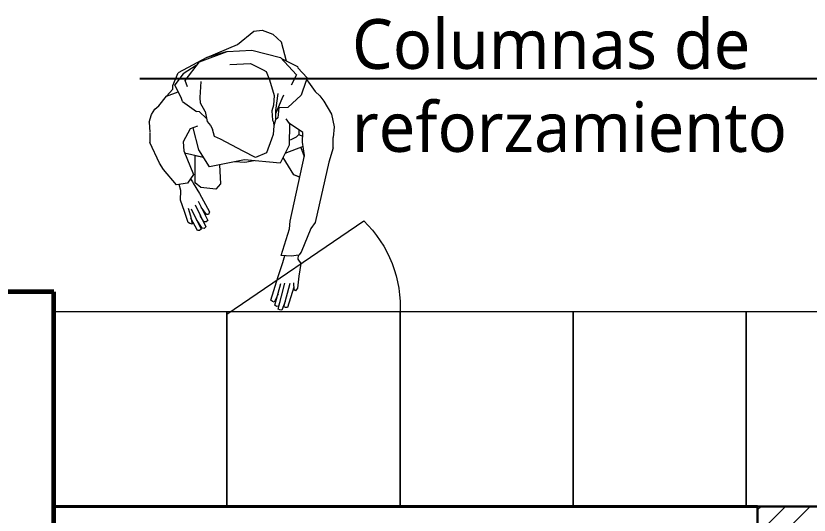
# Model space of a CAD drawing. Header units: millimetres. Extents: x 1 to 121, y 0 to 90.
# Drawn here: x 77.108 to 78.941, y 22.596 to 23.749 of the extents above; entities that cross this region are included whole.
import ezdxf
from ezdxf import colors
from ezdxf.entities.mleader import LeaderData, LeaderLine
from ezdxf.math import Vec2, Vec3

# ---------------------------------------------------------------- set-up
doc = ezdxf.new("R2010")
doc.units = ezdxf.units.MM
for name, color, linetype, lineweight in [('COLUMNAS REFOR.', 40, 'Continuous', 25), ('Equipamiento SR', 23, 'Continuous', 0), ('letras sr', 7, 'Continuous', 5), ('Muebles', 252, 'Continuous', 0), ('muro bajo', 191, 'Continuous', 40), ('Muros el', 144, 'Continuous', 60), ('PERSONAS', 8, 'Continuous', 0)]:
    doc.layers.add(name, color=color, linetype=linetype, lineweight=lineweight)
doc.styles.add('Generales', font='trebuc.ttf', dxfattribs={"height": 0.1})

# ---------------------------------------------------------------- blocks, each defined once
blk = doc.blocks.new('A$C0F2E3FFB')
at = {"layer": 'PERSONAS'}
for p, q in [((0.3356, 0.7182), (0.3307, 0.7165)), ((0.3307, 0.7165), (0.3485, 0.6496)), ((0.3405, 0.7189), (0.3356, 0.7182)), ((0.349, 0.6961), (0.3405, 0.7189)), ((0.3161, 0.6969), (0.312, 0.6932)), ((0.312, 0.6932), (0.3311, 0.6321)), ((0.321, 0.6986), (0.3161, 0.6969)), ((0.3306, 0.6777), (0.321, 0.6986)), ((0.3264, 0.709), (0.3224, 0.7063)), ((0.3224, 0.7063), (0.3379, 0.6502)), ((0.3322, 0.7087), (0.3264, 0.709)), ((0.3355, 0.6978), (0.3322, 0.7087)), ((0.3498, 0.7116), (0.3459, 0.7099)), ((0.3459, 0.7099), (0.3621, 0.6499)), ((0.3547, 0.7123), (0.3498, 0.7116)), ((0.3714, 0.6601), (0.3547, 0.7123)), ((0.3717, 0.6668), (0.3708, 0.6485)), ((0.3758, 0.6695), (0.3717, 0.6668)), ((0.3802, 0.6625), (0.3758, 0.6695)), ((0.3844, 0.6313), (0.3802, 0.6625)), ((0.3311, 0.6321), (0.3429, 0.5966)), ((0.3895, 0.599), (0.3844, 0.6313)), ((0.3429, 0.5966), (0.3461, 0.5848)), ((0.3812, 0.5878), (0.3895, 0.599)), ((0.3642, 0.5806), (0.339, 0.5783)), ((0.339, 0.5783), (0.3603, 0.5098)), ((0.3461, 0.5848), (0.3482, 0.5792)), ((0.3837, 0.5776), (0.3642, 0.5806)), ((0.3824, 0.5778), (0.3812, 0.5878)), ((0.39, 0.5699), (0.3837, 0.5776)), ((0.4149, 0.5094), (0.39, 0.5699)), ((0.1242, 0.5139), (0.1071, 0.4828)), ((0.1078, 0.4585), (0.1337, 0.5105)), ((0.1291, 0.5146), (0.1242, 0.5139)), ((0.1337, 0.5105), (0.1291, 0.5146)), ((0.3603, 0.5098), (0.3622, 0.4901)), ((0.4263, 0.4942), (0.4149, 0.5094)), ((0.0999, 0.4938), (0.0907, 0.4652)), ((0.1039, 0.4965), (0.0999, 0.4938)), ((0.1098, 0.4982), (0.1039, 0.4965)), ((0.1058, 0.477), (0.1098, 0.4982)), ((0.1179, 0.4483), (0.1451, 0.505)), ((0.1356, 0.5085), (0.1214, 0.4858)), ((0.1405, 0.4917), (0.1309, 0.4755)), ((0.1414, 0.5091), (0.1356, 0.5085)), ((0.1464, 0.4924), (0.1405, 0.4917)), ((0.1451, 0.505), (0.1414, 0.5091)), ((0.15, 0.4883), (0.1464, 0.4924)), ((0.3622, 0.4901), (0.3984, 0.3221)), ((0.4614, 0.3392), (0.4263, 0.4942)), ((0.0999, 0.457), (0.1058, 0.477)), ((0.1252, 0.4392), (0.15, 0.4883)), ((0.1473, 0.4729), (0.133, 0.4545)), ((0.1522, 0.4736), (0.1473, 0.4729)), ((0.1547, 0.4667), (0.1522, 0.4736)), ((0.0907, 0.4652), (0.0804, 0.4366)), ((0.129, 0.4196), (0.1547, 0.4667)), ((0.0804, 0.4366), (0.0811, 0.4114)), ((0.0811, 0.4114), (0.0767, 0.396)), ((0.1131, 0.3932), (0.129, 0.4196)), ((0.1711, 0.4086), (0.1321, 0.4039)), ((0.1711, 0.4086), (0.1321, 0.4039)), ((0.183, 0.3945), (0.1711, 0.4086)), ((0.183, 0.3945), (0.1711, 0.4086)), ((0.0703, 0.3968), (0.0366, 0.3577)), ((0.0985, 0.393), (0.0703, 0.3968)), ((0.114, 0.3706), (0.0985, 0.393)), ((0.1062, 0.3818), (0.111, 0.3895)), ((0.111, 0.3895), (0.1131, 0.3932)), ((0.1321, 0.4039), (0.1179, 0.392)), ((0.1321, 0.4039), (0.1179, 0.392)), ((0.1179, 0.392), (0.1179, 0.3223)), ((0.1179, 0.392), (0.1179, 0.3223)), ((0.1805, 0.3461), (0.183, 0.3945)), ((0.1805, 0.3461), (0.183, 0.3945)), ((0.0884, 0.3102), (0.114, 0.3706)), ((0.3709, 0.3711), (0.3436, 0.3271)), ((0.3877, 0.378), (0.3709, 0.3711)), ((0.3865, 0.3775), (0.3709, 0.3711)), ((0.0366, 0.3577), (0.0262, 0.3419)), ((0.1545, 0.3513), (0.127, 0.3072)), ((0.2448, 0.333), (0.1545, 0.3513)), ((0.0262, 0.3419), (0.0012, 0.2881)), ((0.1396, 0.3274), (0.0906, 0.3159)), ((0.1396, 0.3274), (0.1179, 0.3223)), ((0.2451, 0.3398), (0.2188, 0.3383)), ((0.2726, 0.3267), (0.2407, 0.3109)), ((0.3364, 0.3418), (0.2448, 0.333)), ((0.2691, 0.3357), (0.2451, 0.3398)), ((0.301, 0.3146), (0.2726, 0.3267)), ((0.3592, 0.2951), (0.3364, 0.3418)), ((0.4718, 0.3019), (0.4614, 0.3392)), ((0.0872, 0.2869), (0.0884, 0.3102)), ((0.127, 0.3072), (0.1125, 0.2507)), ((0.2407, 0.3109), (0.1828, 0.28)), ((0.3138, 0.28), (0.301, 0.3146)), ((0.3952, 0.299), (0.3485, 0.317)), ((0.3891, 0.3014), (0.3979, 0.3244)), ((0.3984, 0.3221), (0.3937, 0.2875)), ((0.0016, 0.2633), (0.0012, 0.2881)), ((0.1048, 0.2531), (0.0872, 0.2869)), ((0.3599, 0.2394), (0.3592, 0.2951)), ((0.3937, 0.2875), (0.3943, 0.2632)), ((0.3937, 0.2875), (0.3937, 0.2875)), ((0.3937, 0.2875), (0.3937, 0.2875)), ((0.4718, 0.3019), (0.4726, 0.2756)), ((0.1679, 0.273), (0.1621, 0.2539)), ((0.1828, 0.28), (0.1679, 0.273)), ((0.318, 0.2681), (0.3138, 0.28)), ((0.3197, 0.2457), (0.318, 0.2681)), ((0.3775, 0.2747), (0.3614, 0.2824)), ((0.3775, 0.2747), (0.3614, 0.2824)), ((0.3839, 0.2676), (0.3775, 0.2747)), ((0.3839, 0.2676), (0.3938, 0.2719)), ((0.3843, 0.2559), (0.3839, 0.2676)), ((0.4748, 0.2479), (0.4726, 0.2756)), ((0, 0.2365), (0.0015, 0.2623)), ((0.1239, 0.2462), (0.1048, 0.2531)), ((0.1484, 0.2343), (0.157, 0.2445)), ((0.157, 0.2445), (0.1621, 0.2539)), ((0.3192, 0.2361), (0.3197, 0.2457)), ((0.3238, 0.23), (0.3197, 0.2457)), ((0.3943, 0.2632), (0.3599, 0.2394)), ((0.4675, 0.2157), (0.4748, 0.2479)), ((0, 0.2365), (0.0054, 0.2166)), ((0.1288, 0.2101), (0.1469, 0.2267)), ((0.1433, 0.2093), (0.1484, 0.2343)), ((0.3148, 0.2072), (0.3161, 0.2314)), ((0.3161, 0.2314), (0.3192, 0.2361)), ((0.3303, 0.2248), (0.3238, 0.23)), ((0.3245, 0.2067), (0.3238, 0.23)), ((0.3328, 0.1995), (0.3303, 0.2248)), ((0.3599, 0.2394), (0.3518, 0.2276)), ((0.0054, 0.2166), (0.0145, 0.2028)), ((0.0857, 0.1833), (0.1209, 0.2085)), ((0.1288, 0.2101), (0.1209, 0.2085)), ((0.1433, 0.2093), (0.1315, 0.1877)), ((0.3189, 0.1924), (0.3148, 0.2072)), ((0.3404, 0.1768), (0.3242, 0.2147)), ((0.33, 0.1628), (0.3245, 0.2067)), ((0.4482, 0.1828), (0.4675, 0.2157)), ((0.0145, 0.2028), (0.0242, 0.1942)), ((0.0242, 0.1942), (0.0442, 0.1695)), ((0.1315, 0.1877), (0.1307, 0.1731)), ((0.3205, 0.1681), (0.3189, 0.1924)), ((0.3561, 0.1983), (0.3328, 0.1995)), ((0.3903, 0.1674), (0.3561, 0.1983)), ((0.0442, 0.1695), (0.0607, 0.1516)), ((0.0442, 0.1695), (0.0742, 0.1582)), ((0.0824, 0.1757), (0.066, 0.1406)), ((0.0857, 0.1833), (0.0824, 0.1757)), ((0.1307, 0.1731), (0.1334, 0.1323)), ((0.3087, 0.128), (0.3205, 0.1681)), ((0.3447, 0.1668), (0.3404, 0.1768)), ((0.3928, 0.1595), (0.3903, 0.1674)), ((0.4258, 0.1578), (0.4382, 0.169)), ((0.4382, 0.169), (0.4482, 0.1828)), ((0.0607, 0.1516), (0.0602, 0.1419)), ((0.0983, 0.1457), (0.0926, 0.1296)), ((0.4055, 0.1229), (0.3928, 0.1595)), ((0.4089, 0.1334), (0.4258, 0.1578)), ((0.0602, 0.1419), (0.0741, 0.1101)), ((0.0868, 0.1124), (0.066, 0.1406)), ((0.0926, 0.1296), (0.1288, 0.0811)), ((0.2999, 0.1061), (0.3087, 0.128)), ((0.3779, 0.1147), (0.3647, 0.1416)), ((0.3818, 0.097), (0.4055, 0.1229)), ((0.4037, 0.1269), (0.4089, 0.1334)), ((0.1477, 0.0704), (0.0741, 0.1101)), ((0.1206, 0.0912), (0.0868, 0.1124)), ((0.2928, 0.1017), (0.2999, 0.1061)), ((0.3368, 0.0703), (0.3779, 0.1147)), ((0.2068, 0.0887), (0.26, 0.0859)), ((0.26, 0.0859), (0.2928, 0.1017)), ((0.3398, 0.073), (0.3806, 0.0937)), ((0.3806, 0.0937), (0.3818, 0.097)), ((0.1288, 0.0811), (0.2002, 0.0551)), ((0.1477, 0.0704), (0.2264, 0.0372)), ((0.1974, 0.0562), (0.1477, 0.0704)), ((0.2631, 0.0518), (0.3368, 0.0703)), ((0.3525, 0.0795), (0.3396, 0.0313)), ((0.2002, 0.0551), (0.2631, 0.0518)), ((0.2264, 0.0372), (0.2683, 0.003)), ((0.3172, 0.0102), (0.3396, 0.0313)), ((0.2683, 0.003), (0.2895, 0)), ((0.2895, 0), (0.3172, 0.0102))]:
    blk.add_line(p, q, dxfattribs=at)

msp = doc.modelspace()

# ---------------------------------------------------------------- hatches: boundary and pattern name
at = {"layer": 'Muebles'}
h = msp.add_hatch(dxfattribs=at)
h.set_pattern_fill('ANSI31', color=256, scale=0.32, angle=180)
h.set_pattern_definition([(225, (26.379817, -34.07631), (0.028284271, -0.028284271), [])])
h.paths.add_polyline_path([(78.8214, 22.616), (80.0214, 22.616), (80.0214, 22.366), (78.8214, 22.366)])

# ---------------------------------------------------------------- linework, layer by layer
at = {"layer": 'COLUMNAS REFOR.', "lineweight": 30}
msp.add_lwpolyline([(78.8214, 22.616), (80.0214, 22.616), (80.0214, 22.366), (78.8214, 22.366)], close=True, dxfattribs=at)
at = {"layer": 'Equipamiento SR'}
msp.add_line((77.5953, 23.06), (77.9116, 23.2759), dxfattribs=at)
msp.add_lwpolyline([(77.5953, 23.06), (77.9116, 23.2759, -0.21676), (77.9953, 23.06, -1.172573)], format="xyb", dxfattribs=at)
for points in [[(77.1953, 22.616), (77.1953, 23.066), (77.5953, 23.066), (77.5953, 22.616)], [(77.5953, 22.616), (77.5953, 23.066), (77.9953, 23.066), (77.9953, 22.616)], [(77.9953, 22.616), (77.9953, 23.066), (78.3953, 23.066), (78.3953, 22.616)], [(78.3953, 22.616), (78.3953, 23.066), (78.7953, 23.066), (78.7953, 22.616)], [(78.7953, 22.616), (78.7953, 23.066), (79.1953, 23.066), (79.1953, 22.616)]]:
    msp.add_lwpolyline(points, dxfattribs=at)
at = {"layer": 'muro bajo', "linetype": 'Continuous'}
msp.add_line((78.8214, 22.616), (77.195, 22.616), dxfattribs=at)
at = {"layer": 'Muros el', "ltscale": 0.05}
for p, q in [((77.1952, 23.1113), (73.9083, 23.1108)), ((77.1953, 22.216), (77.1952, 23.1114))]:
    msp.add_line(p, q, dxfattribs=at)

# ---------------------------------------------------------------- block references
at = {"xscale": -0.9000000000000002, "yscale": 0.9000000000000002, "zscale": 0.9000000000000002, "rotation": 180}
msp.add_blockref('A$C0F2E3FFB', (77.4159, 23.7162), dxfattribs=at)

# ---------------------------------------------------------------- leaders
at = {"layer": 'letras sr'}
ml = msp.add_multileader_mtext('Standard', dxfattribs=at)
ml.set_content('Columnas de reforzamiento', color=256, style='Generales')
ml.set_leader_properties()
ml.build(insert=Vec2(0, 0))
ml.multileader.update_dxf_attribs({"text_right_attachment_type": 6, "dogleg_length": 0.36, "arrow_head_size": 0.1})
ctx = ml.context
ctx.base_point, ctx.char_height, ctx.arrow_head_size, ctx.landing_gap_size, ctx.plane_origin = Vec3(77.7942, 23.6834), 0.115, 0.1, 0.09, Vec3(79.4863, 24.1311)
ctx.right_attachment = 6
notes = []
notes.append((ctx, [(1, (1, 1, 0), (79.1503, 23.6036), (-1, 0), 0.1826, [(0, [(79.6714, 22.616)], 0, [])])]))
ctx.mtext.insert, ctx.mtext.width, ctx.mtext.flow_direction = Vec3(77.8842, 23.7416), 1.469178, 5
for ctx, leaders in notes:
    for number, flags, end, landing, length, lines in leaders:
        leader = LeaderData()
        leader.index, (leader.has_last_leader_line, leader.has_dogleg_vector, leader.attachment_direction) = number, flags
        leader.last_leader_point, leader.dogleg_vector, leader.dogleg_length = Vec3(end), Vec3(landing), length
        for number, points, colour, breaks in lines:
            line = LeaderLine()
            line.index, line.vertices, line.color, line.breaks = number, Vec3.list(points), colors.encode_raw_color(colour), breaks
            leader.lines.append(line)
        ctx.leaders.append(leader)

doc.saveas('drawing.dxf')
